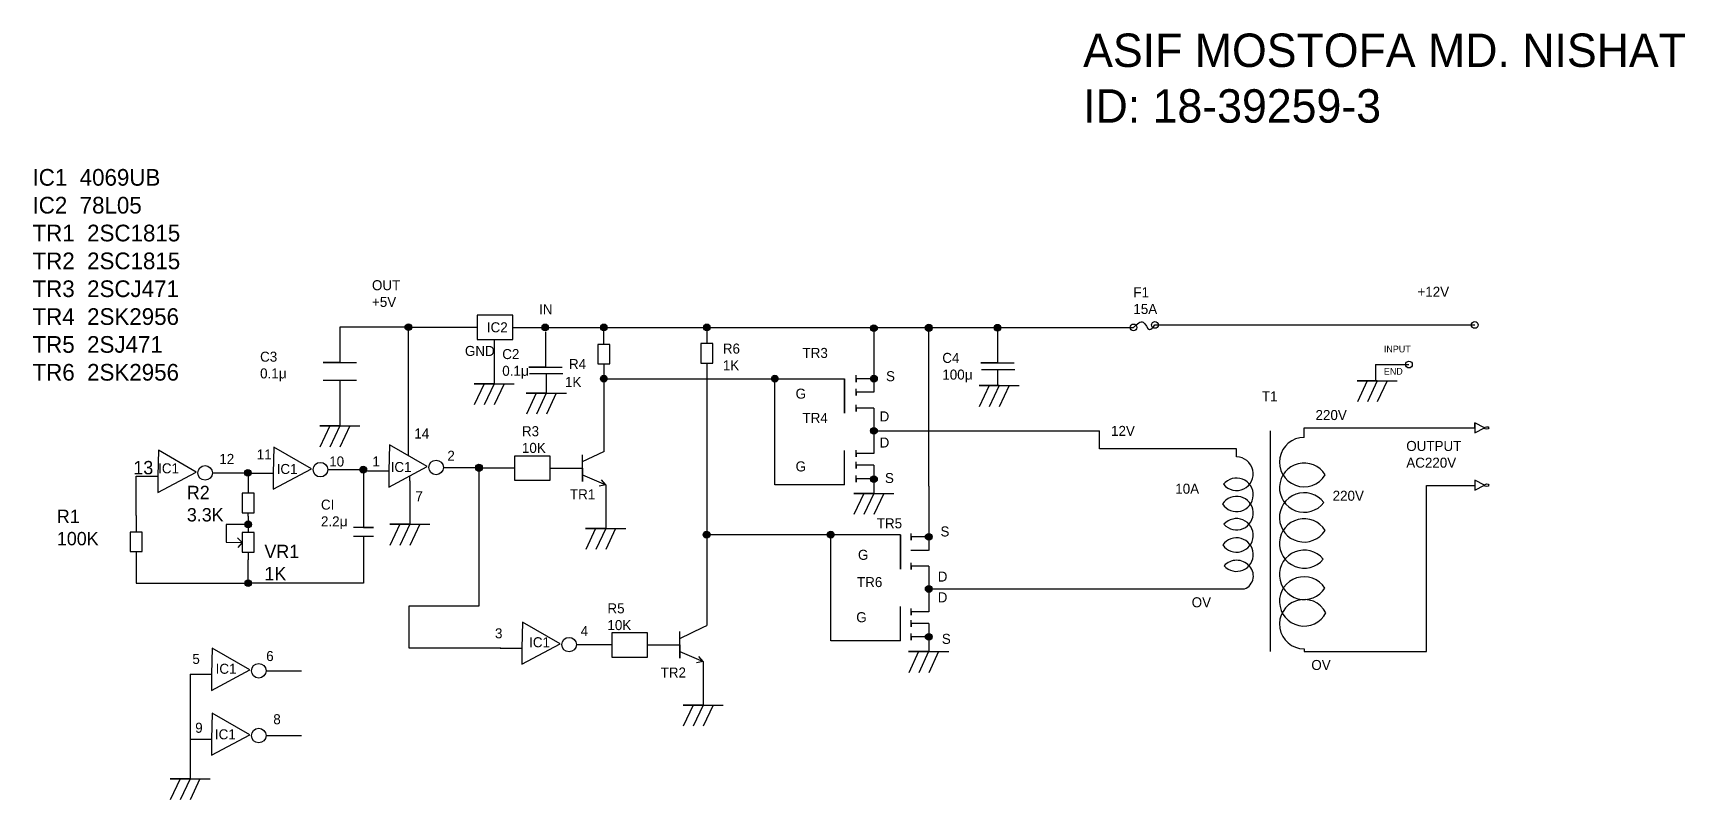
# Model space of a CAD drawing. Header units: inches. Extents: x -15 to 480, y -46 to 184.
import ezdxf

# ---------------------------------------------------------------- set-up
doc = ezdxf.new("R2010")
doc.units = ezdxf.units.IN
doc.header["$MEASUREMENT"] = 0

msp = doc.modelspace()

# ---------------------------------------------------------------- hatches: boundary and pattern name
for points in [[(98.76, 95.66, 1), (96.76, 95.66, 1)], [(98.76, 95.66, 1), (96.76, 95.66, 1)], [(139.71, 95.61, 1), (137.71, 95.61, 1)], [(139.71, 95.61, 1), (137.71, 95.61, 1)], [(157.28, 95.61, 1), (155.28, 95.61, 1)], [(157.28, 95.61, 1), (155.28, 95.61, 1)], [(188.12, 95.61, 1), (186.12, 95.61, 1)], [(188.12, 95.61, 1), (186.12, 95.61, 1)], [(238.17, 95.39, 1), (236.17, 95.39, 1)], [(238.17, 95.39, 1), (236.17, 95.39, 1)], [(254.58, 95.39, 1), (252.58, 95.39, 1)], [(254.58, 95.39, 1), (252.58, 95.39, 1)], [(275.17, 95.51, 1), (273.17, 95.51, 1)], [(275.17, 95.51, 1), (273.17, 95.51, 1)], [(157.28, 80.26, 1), (155.28, 80.26, 1)], [(157.28, 80.26, 1), (155.28, 80.26, 1)], [(208.52, 80.26, 1), (206.52, 80.26, 1)], [(208.52, 80.26, 1), (206.52, 80.26, 1)], [(238.17, 80.26, 1), (236.17, 80.26, 1)], [(238.17, 80.26, 1), (236.17, 80.26, 1)], [(238.17, 64.65, 1), (236.17, 64.65, 1)], [(238.17, 64.65, 1), (236.17, 64.65, 1)], [(119.9, 53.54, 1), (117.9, 53.54, 1)], [(119.9, 53.54, 1), (117.9, 53.54, 1)], [(50.69, 52.07, 1), (48.69, 52.07, 1)], [(50.69, 52.07, 1), (48.69, 52.07, 1)], [(85.25, 53.03, 1), (83.25, 53.03, 1)], [(85.25, 53.03, 1), (83.25, 53.03, 1)], [(238.17, 50.19, 1), (236.17, 50.19, 1)], [(238.17, 50.19, 1), (236.17, 50.19, 1)], [(50.78, 36.64, 1), (48.78, 36.64, 1)], [(50.78, 36.64, 1), (48.78, 36.64, 1)], [(188.07, 33.57, 1), (186.07, 33.57, 1)], [(188.07, 33.57, 1), (186.07, 33.57, 1)], [(225.23, 33.57, 1), (223.23, 33.57, 1)], [(225.23, 33.57, 1), (223.23, 33.57, 1)], [(254.58, 32.93, 1), (252.58, 32.93, 1)], [(254.58, 32.93, 1), (252.58, 32.93, 1)], [(50.78, 19.06, 1), (48.78, 19.06, 1)], [(50.78, 19.06, 1), (48.78, 19.06, 1)], [(254.58, 17.32, 1), (252.58, 17.32, 1)], [(254.58, 17.32, 1), (252.58, 17.32, 1)], [(254.58, 2.97, 1), (252.58, 2.97, 1)], [(254.58, 2.97, 1), (252.58, 2.97, 1)]]:
    msp.add_hatch(color=7).paths.add_polyline_path(points)

# ---------------------------------------------------------------- linework, layer by layer
for p, q in [((128.99, 99.22), (118.36, 99.22)), ((118.36, 99.22), (118.36, 95.71)), ((128.99, 92), (128.99, 99.22)), ((97.76, 95.66), (77.19, 95.66)), ((77.19, 95.66), (77.19, 85.11)), ((97.76, 57.18), (97.76, 95.66)), ((97.76, 95.66), (98.3, 95.64)), ((98.3, 95.64), (107.85, 95.64)), ((107.85, 95.64), (118.36, 95.64)), ((118.36, 95.71), (118.36, 92)), ((128.99, 95.61), (138.71, 95.61)), ((138.71, 95.61), (154.66, 95.61)), ((138.84, 94.3), (138.84, 83.75)), ((154.66, 95.61), (187.12, 95.61)), ((156.28, 90.52), (156.28, 95.61)), ((187.12, 95.61), (187.12, 90.76)), ((187.12, 95.61), (314.91, 95.61)), ((237.17, 95.39), (237.17, 80.26)), ((253.58, 48.05), (253.58, 95.57)), ((274.17, 95.51), (274.17, 84.96)), ((321.33, 96.33), (417.09, 96.33)), ((118.36, 92), (128.99, 92)), ((123.45, 91.77), (123.45, 78.76)), ((156.28, 90.52), (154.47, 90.52)), ((154.47, 90.52), (154.47, 84.69)), ((158.1, 90.52), (156.28, 90.52)), ((158.1, 84.69), (158.1, 90.52)), ((187.12, 90.76), (185.31, 90.76)), ((185.31, 90.76), (185.31, 84.92)), ((188.94, 90.76), (187.12, 90.76)), ((188.94, 84.92), (188.94, 90.76)), ((77.19, 85.11), (72.19, 85.11)), ((72.19, 85.11), (82.19, 85.11)), ((154.47, 84.69), (156.28, 84.69)), ((156.28, 84.69), (158.1, 84.69)), ((156.28, 84.69), (156.28, 80.26)), ((185.31, 84.92), (187.12, 84.92)), ((187.12, 84.92), (188.94, 84.92)), ((187.12, 84.92), (187.12, 80.5)), ((274.17, 84.96), (269.17, 84.96)), ((269.17, 84.96), (279.17, 84.96)), ((387.4, 84.47), (387.4, 79.66)), ((387.4, 84.47), (397.4, 84.47)), ((72.19, 79.83), (82.19, 79.83)), ((77.19, 79.83), (77.21, 79.14)), ((138.84, 83.75), (133.84, 83.75)), ((133.84, 83.75), (143.84, 83.75)), ((134.04, 81.81), (144.04, 81.81)), ((139.04, 81.81), (139.05, 81.12)), ((139.05, 81.12), (139.05, 76)), ((156.28, 80.26), (156.28, 58.39)), ((156.28, 80.26), (207.52, 80.26)), ((187.12, 80.5), (187.12, 6.4)), ((207.52, 80.26), (228.4, 80.26)), ((207.52, 48.5), (207.52, 80.26)), ((228.4, 80.26), (228.4, 69.95)), ((228.4, 69.95), (228.4, 80.26)), ((231.88, 79.26), (231.88, 81.26)), ((237.17, 80.26), (231.88, 80.26)), ((231.88, 80.26), (231.88, 79.26)), ((237.17, 80.26), (237.17, 76.18)), ((269.38, 83.03), (279.38, 83.03)), ((274.17, 83.03), (274.17, 78.22)), ((387.9, 79.63), (381.9, 79.63)), ((381.9, 79.63), (393.9, 79.63)), ((384.9, 79.63), (381.94, 73.28)), ((387.9, 79.63), (384.94, 73.28)), ((387.4, 79.66), (387.4, 79.63)), ((390.87, 79.63), (387.91, 73.28)), ((77.21, 79.14), (77.21, 66.13)), ((123.45, 78.76), (117.45, 78.76)), ((117.45, 78.76), (129.45, 78.76)), ((120.45, 78.76), (117.49, 72.42)), ((123.45, 78.76), (120.49, 72.42)), ((126.42, 78.76), (123.46, 72.42)), ((139.06, 75.96), (133.06, 75.96)), ((133.06, 75.96), (145.06, 75.96)), ((136.06, 75.96), (133.1, 69.61)), ((139.06, 75.96), (136.1, 69.61)), ((142.03, 75.96), (139.07, 69.61)), ((231.81, 75.2), (231.81, 77.2)), ((237.1, 76.2), (231.81, 76.2)), ((231.81, 76.2), (231.81, 75.2)), ((274.67, 78.19), (268.67, 78.19)), ((268.67, 78.19), (280.67, 78.19)), ((271.67, 78.19), (268.71, 71.84)), ((274.67, 78.19), (271.71, 71.84)), ((274.17, 78.22), (274.17, 78.19)), ((277.64, 78.19), (274.69, 71.84)), ((228.4, 69.95), (228.4, 69.95)), ((231.88, 70.46), (231.88, 72.46)), ((237.17, 71.46), (231.88, 71.46)), ((231.88, 71.46), (231.88, 70.46)), ((237.17, 71.46), (237.17, 57.85)), ((77.21, 66.13), (71.21, 66.13)), ((71.21, 66.13), (83.21, 66.13)), ((74.21, 66.13), (71.25, 59.79)), ((77.21, 66.13), (74.25, 59.79)), ((80.18, 66.13), (77.22, 59.79)), ((237.17, 64.65), (304.69, 64.65)), ((304.69, 59.3), (304.69, 64.65)), ((355.79, 64.65), (355.79, -1.4)), ((365.99, 62.65), (365.99, 65.5)), ((365.99, 65.5), (402.66, 65.5)), ((402.66, 65.5), (417.09, 65.5)), ((417.09, 65.5), (417.09, 67)), ((417.09, 67), (417.09, 64)), ((420.06, 65.5), (417.09, 67)), ((417.09, 64), (420.06, 65.5)), ((57.48, 59.77), (57.26, 52)), ((68.74, 53.27), (57.48, 59.77)), ((92.13, 60.43), (91.91, 52.65)), ((103.39, 53.93), (92.13, 60.43)), ((22.93, 58.82), (22.71, 51.04)), ((34.18, 52.32), (22.93, 58.82)), ((140.17, 57.05), (129.54, 57.05)), ((129.54, 57.05), (129.54, 53.54)), ((140.17, 49.84), (140.17, 57.05)), ((149.89, 49.44), (149.89, 57.44)), ((149.91, 55.43), (156.3, 58.42)), ((228.4, 48.5), (228.4, 58.81)), ((231.88, 56.85), (231.88, 58.85)), ((237.17, 57.85), (231.88, 57.85)), ((231.88, 57.85), (231.88, 56.85)), ((231.88, 53.33), (231.88, 55.33)), ((345.75, 59.3), (304.69, 59.3)), ((345.75, 56.82), (345.75, 59.3)), ((16.27, 39.28), (16.27, 51.04)), ((16.27, 51.04), (22.71, 51.04)), ((22.71, 46.21), (34.18, 52.32)), ((22.71, 51.04), (22.71, 46.21)), ((39.04, 52.07), (49.69, 52.07)), ((49.69, 52.07), (49.77, 50.89)), ((49.77, 50.89), (49.77, 45.96)), ((50.82, 52), (57.26, 52)), ((57.26, 47.17), (68.74, 53.27)), ((57.26, 52), (57.26, 47.17)), ((73.6, 53.03), (84.25, 53.03)), ((84.25, 53.03), (84.32, 51.84)), ((84.32, 51.84), (84.32, 46.92)), ((85.47, 52.65), (91.91, 52.65)), ((91.91, 47.83), (103.39, 53.93)), ((91.91, 52.65), (91.91, 47.83)), ((98.2, 49.68), (98.2, 51.17)), ((98.2, 49.68), (98.2, 36.67)), ((108.25, 53.69), (118.9, 53.69)), ((118.9, 53.54), (129.54, 53.54)), ((118.9, 52.69), (118.9, 12.16)), ((129.54, 53.54), (129.54, 49.84)), ((129.54, 49.84), (140.17, 49.84)), ((140.17, 53.44), (149.89, 53.44)), ((149.89, 53.44), (149.89, 49.44)), ((149.89, 51.44), (156.84, 48.45)), ((156.84, 48.45), (155.55, 49.98)), ((237.17, 54.33), (231.88, 54.33)), ((231.88, 54.33), (231.88, 53.33)), ((231.88, 49.3), (231.88, 51.3)), ((237.17, 50.3), (231.88, 50.3)), ((231.88, 50.3), (231.88, 49.3)), ((237.17, 54.33), (237.17, 46.05)), ((420.06, 48.36), (417.09, 49.86)), ((417.09, 49.86), (417.09, 46.86)), ((49.77, 45.96), (47.95, 45.96)), ((47.95, 45.96), (47.95, 40.12)), ((51.58, 45.96), (49.77, 45.96)), ((51.58, 40.12), (51.58, 45.96)), ((84.32, 46.92), (84.32, 35.69)), ((156.84, 48.45), (154.87, 48.1)), ((156.84, 48.45), (156.84, 35.44)), ((228.4, 48.5), (207.52, 48.5)), ((237.15, 45.93), (231.15, 45.93)), ((231.15, 45.93), (243.15, 45.93)), ((234.15, 45.93), (231.19, 39.59)), ((237.15, 45.93), (234.19, 39.59)), ((240.12, 45.93), (237.16, 39.59)), ((237.17, 46.05), (237.17, 45.93)), ((253.58, 48.05), (253.58, 32.93)), ((402.66, -1.4), (402.66, 48.29)), ((402.66, 48.29), (417.09, 48.29)), ((417.09, 46.86), (420.06, 48.36)), ((47.95, 40.12), (49.77, 40.12)), ((49.77, 40.12), (51.58, 40.12)), ((49.78, 39.1), (49.77, 40.12)), ((16.27, 39.28), (16.27, 34.35)), ((49.78, 36.64), (43.22, 36.64)), ((43.22, 36.64), (43.22, 31.28)), ((49.78, 39.1), (49.78, 34.18)), ((87.32, 35.69), (81.32, 35.69)), ((84.32, 35.69), (87.32, 35.69)), ((98.2, 36.67), (92.2, 36.67)), ((92.2, 36.67), (104.2, 36.67)), ((95.2, 36.67), (92.24, 30.32)), ((98.2, 36.67), (95.24, 30.32)), ((101.17, 36.67), (98.22, 30.32)), ((156.84, 35.44), (150.84, 35.44)), ((150.84, 35.44), (162.84, 35.44)), ((153.84, 35.44), (150.88, 29.09)), ((156.84, 35.44), (153.88, 29.09)), ((159.81, 35.44), (156.85, 29.09)), ((16.27, 34.35), (14.45, 34.35)), ((14.45, 34.35), (14.45, 28.51)), ((18.08, 34.35), (16.27, 34.35)), ((18.08, 28.51), (18.08, 34.35)), ((43.22, 31.28), (47.96, 31.26)), ((47.96, 31.26), (46.55, 32.67)), ((47.96, 31.26), (46.68, 29.73)), ((49.78, 34.18), (47.96, 34.18)), ((47.96, 34.18), (47.96, 28.34)), ((51.59, 34.18), (49.78, 34.18)), ((51.59, 28.34), (51.59, 34.18)), ((81.32, 33.11), (87.32, 33.11)), ((84.32, 33.11), (84.32, 19.06)), ((245.11, 33.57), (187.07, 33.57)), ((224.23, 1.81), (224.23, 33.57)), ((245.11, 33.57), (245.11, 23.26)), ((245.11, 23.26), (245.11, 33.57)), ((248.29, 31.93), (248.29, 33.93)), ((253.58, 32.93), (248.29, 32.93)), ((248.29, 32.93), (248.29, 31.93)), ((253.58, 32.93), (253.58, 28.85)), ((14.45, 28.51), (16.27, 28.51)), ((16.27, 28.51), (18.08, 28.51)), ((16.27, 28.51), (16.27, 24.09)), ((47.96, 28.34), (49.78, 28.34)), ((49.78, 28.34), (51.59, 28.34)), ((49.78, 28.34), (49.78, 26.03)), ((49.78, 19.06), (49.78, 26.03)), ((253.51, 28.86), (248.22, 28.86)), ((248.29, 23.12), (248.29, 25.12)), ((16.27, 24.09), (16.27, 19.06)), ((245.11, 23.26), (245.11, 23.26)), ((253.58, 24.12), (248.29, 24.12)), ((248.29, 24.12), (248.29, 23.12)), ((253.58, 24.12), (253.58, 10.51)), ((16.27, 19.06), (27.85, 19.06)), ((27.85, 19.06), (28.05, 19.06)), ((28.05, 19.06), (49.78, 19.06)), ((84.32, 19.06), (49.78, 19.06)), ((253.58, 17.32), (328.95, 17.32)), ((328.95, 17.32), (345.07, 17.32)), ((345.07, 17.32), (348.15, 17.32)), ((118.9, 12.16), (97.93, 12.16)), ((97.93, 12.16), (97.93, -0.35)), ((245.11, 1.81), (245.11, 12.12)), ((248.29, 9.51), (248.29, 11.51)), ((253.58, 10.51), (248.29, 10.51)), ((248.29, 10.51), (248.29, 9.51)), ((365.99, 14.17), (365.99, 14.16)), ((131.95, 7.41), (131.73, -0.37)), ((143.21, 0.91), (131.95, 7.41)), ((179.06, 2.54), (186.01, 5.87)), ((186.01, 5.87), (187.12, 6.4)), ((248.29, 5.99), (248.29, 7.99)), ((253.58, 6.99), (248.29, 6.99)), ((248.29, 6.99), (248.29, 5.99)), ((253.58, 6.99), (253.58, -1.29)), ((131.73, -5.2), (143.21, 0.91)), ((148.07, 0.66), (158.71, 0.66)), ((169.34, 4.17), (158.71, 4.17)), ((158.71, 4.17), (158.71, 0.66)), ((158.71, 0.66), (158.71, -3.05)), ((169.34, -3.05), (169.34, 4.17)), ((169.34, 0.56), (179.06, 0.56)), ((179.06, -3.44), (179.06, 4.56)), ((179.06, 0.56), (179.06, -3.44)), ((245.11, 1.81), (224.23, 1.81)), ((248.29, 1.97), (248.29, 3.97)), ((253.58, 2.97), (248.29, 2.97)), ((248.29, 2.97), (248.29, 1.97)), ((39.02, -0.42), (38.8, -8.2)), ((50.28, -6.92), (39.02, -0.42)), ((97.93, -0.35), (125.44, -0.35)), ((125.29, -0.37), (131.73, -0.37)), ((131.73, -0.37), (131.73, -5.2)), ((158.71, -3.05), (169.34, -3.05)), ((179.06, -1.44), (186.01, -4.43)), ((186.01, -4.43), (184.04, -4.78)), ((186.01, -4.43), (184.72, -2.9)), ((186.01, -4.43), (186.01, -17.45)), ((253.56, -1.4), (247.56, -1.4)), ((247.56, -1.4), (259.56, -1.4)), ((250.56, -1.4), (247.6, -7.75)), ((253.56, -1.4), (250.6, -7.75)), ((256.53, -1.4), (253.57, -7.75)), ((253.58, -1.29), (253.58, -1.4)), ((365.99, -0.6), (365.99, -1.4)), ((365.99, -1.4), (384.52, -1.4)), ((384.52, -1.4), (402.66, -1.4)), ((32.36, -8.2), (38.8, -8.2)), ((32.36, -8.2), (32.36, -27.61)), ((38.8, -13.03), (50.28, -6.92)), ((38.8, -8.2), (38.8, -13.03)), ((55.14, -7.17), (65.78, -7.17)), ((186.01, -17.45), (180.01, -17.45)), ((180.01, -17.45), (192.01, -17.45)), ((183.01, -17.45), (180.05, -23.79)), ((186.01, -17.45), (183.05, -23.79)), ((188.98, -17.45), (186.02, -23.79)), ((39.02, -19.83), (38.8, -27.61)), ((50.28, -26.33), (39.02, -19.83)), ((32.36, -27.61), (38.8, -27.61)), ((32.38, -26.47), (32.38, -39.48)), ((38.8, -32.43), (50.28, -26.33)), ((38.8, -27.61), (38.8, -32.43)), ((55.14, -26.57), (65.78, -26.57)), ((32.38, -39.48), (26.38, -39.48)), ((26.38, -39.48), (38.38, -39.48)), ((29.38, -39.48), (26.42, -45.83)), ((32.38, -39.48), (29.42, -45.83)), ((35.35, -39.48), (32.39, -45.83))]:
    msp.add_line(p, q)
at = {"color": 7}
for centre in [(97.76, 95.66), (138.71, 95.61), (156.28, 95.61), (187.12, 95.61), (237.17, 95.39), (253.58, 95.39), (274.17, 95.51), (156.28, 80.26), (207.52, 80.26), (237.17, 80.26), (237.17, 64.65), (118.9, 53.54), (49.69, 52.07), (84.25, 53.03), (237.17, 50.19), (49.78, 36.64), (187.07, 33.57), (224.23, 33.57), (253.58, 32.93), (49.78, 19.06), (253.58, 17.32), (253.58, 2.97)]:
    msp.add_circle(centre, 1, dxfattribs=at)
for centre, radius in [((138.71, 95.61), 1), ((156.28, 95.61), 1), ((187.12, 95.61), 1), ((237.17, 95.39), 1), ((253.58, 95.57), 1), ((274.17, 95.51), 1), ((314.91, 95.61), 1), ((321.33, 96.33), 1), ((417.09, 96.33), 1), ((397.4, 84.47), 1), ((156.28, 80.26), 1), ((207.52, 80.26), 1), ((237.17, 80.26), 1), ((237.17, 64.65), 1), ((71.43, 53.03), 2.18), ((106.07, 53.69), 2.18), ((118.9, 53.69), 1), ((36.87, 52.07), 2.18), ((49.69, 52.07), 1), ((84.25, 53.03), 1), ((237.17, 50.19), 1), ((49.78, 36.64), 1), ((187.07, 33.57), 1), ((224.23, 33.57), 1), ((253.58, 32.93), 1), ((49.78, 19.06), 1), ((253.58, 17.32), 1), ((145.89, 0.66), 2.18), ((253.58, 2.97), 1), ((52.96, -7.17), 2.18), ((52.96, -26.57), 2.18)]:
    msp.add_circle(centre, radius)
for centre, radius, start, end in [((365.99, 55.28), 7.38, 90, 328.8192), ((345.75, 51.8), 5.02, 218.8539, 90), ((365.99, 47.64), 7.38, 31.1808, 322.8409), ((345.75, 45.5), 5.02, 213.0595, 141.1461), ((345.75, 40.02), 5.02, 221.583, 146.9405), ((365.99, 38.73), 7.38, 37.1591, 328.094), ((345.75, 33.36), 5.02, 214.9908, 138.417), ((365.99, 30.93), 7.38, 31.906, 320.4769), ((345.75, 27.6), 5.02, 221.9776, 145.0092), ((345.75, 20.88), 5.02, 41.9776, 138.0224), ((365.99, 21.55), 7.38, 39.5231, 327.3631), ((346.61, 21.21), 4.19, 291.5183, 49.7747), ((365.99, 13.59), 7.38, 32.6369, 332.5078), ((365.99, 6.78), 7.38, 27.4922, 270)]:
    msp.add_arc(centre, radius, start, end)
for centre in [(420.66, 65.52), (420.66, 48.38)]:
    msp.add_ellipse(centre, major_axis=(-0.604, -0.02), ratio=0.615956)
msp.add_spline([(314.91, 95.61), (317.81, 97.14), (319.7, 94.98), (321.33, 96.33)], degree=3)

# ---------------------------------------------------------------- texts
at = {"attachment_point": 1}
for s, insert, char_height, width in [('ASIF MOSTOFA MD. NISHAT\\PID: 18-39259-3', (299.82, 183.56), 10, 197.7378), ('IC1  4069UB\\PIC2  78L05\\PTR1  2SC1815\\PTR2  2SC1815\\PTR3  2SCJ471\\PTR4  2SK2956\\PTR5  2SJ471\\PTR6  2SK2956', (-14.8, 143.02), 5, 114.5958), ('OUT\\P+5V', (86.86, 109.74), 3, 21.7536), ('F1\\P15A', (314.86, 107.62), 3, 14.3038), ('+12V', (399.93, 107.76), 3, 14.9264), ('IN', (136.9, 102.54), 3, 7.1591), ('IC2', (121.26, 97.14), 3, 7.1166), ('GND', (114.69, 90.06), 3, 8.0192), ('C2\\P0.1{\\fArial|b0|i0|c0|p34;μ}', (125.87, 89.12), 3, 8.054), ('R6\\P1K', (191.92, 90.76), 3, 4.9458), ('TR3', (215.78, 89.47), 3, 12.6109), ('INPUT\\P\\PEND', (389.89, 90.13), 2, 21.071), ('C3\\P0.1{\\fArial|b0|i0|c0|p34;μ}', (53.35, 88.34), 3, 16.8283), ('R4', (145.85, 86.14), 3, 7.7557), ('C4\\P100{\\fArial|b0|i0|c0|p34;μ}', (257.65, 87.98), 3, 11.0208), ('1K', (144.66, 80.77), 3, 7.7557), ('S', (240.8, 82.5), 3, 3.927), ('G', (213.71, 77.28), 3, 9.8619), ('T1', (353.36, 76.48), 3, 12.6277), ('TR4', (215.78, 70.02), 3, 9.8619), ('D', (238.87, 70.46), 3, 2.8688), ('220V', (369.41, 70.88), 3, 7.6776), ('14', (99.54, 65.35), 3, 5.8965), ('R3\\P10K', (131.76, 66.04), 3, 11.1305), ('12V', (308.18, 66.13), 3, 23.714), ('D', (238.87, 62.65), 3, 2.8688), ('OUTPUT\\PAC220V', (396.59, 61.62), 3, 30.1661), ('13', (15.41, 55.64), 4, 36.307), ('IC1', (22.82, 54.93), 3, 5.6292), ('12', (41.14, 57.74), 3, 5.3258), ('11', (52.36, 59.07), 3, 3.4238), ('IC1', (58.32, 54.73), 3, 5.6292), ('10', (74.05, 56.98), 3, 7.2279), ('1', (86.98, 56.98), 3, 3.2336), ('IC1', (92.46, 55.32), 3, 5.6292), ('2', (109.43, 58.69), 3, 6.0867), ('G', (213.71, 55.5), 3, 9.8619), ('S', (240.47, 52.03), 3, 3.927), ('R2\\P3.3K', (31.42, 48.19), 4, 11.6284), ('7', (99.86, 46.57), 3, 8.1316), ('TR1', (146.14, 47.15), 3, 5.9131), ('10A', (327.41, 48.83), 3, 9.2933), ('220V', (374.53, 46.72), 3, 7.6776), ('R1\\P100K', (-7.5, 41.05), 4, 18.2783), ('CI\\P2.2{\\fArial|b0|i0|c0|p34;μ}', (71.58, 44.06), 3, 6.6573), ('TR5', (238.03, 38.46), 3, 9.4397), ('S', (257.1, 36.03), 3, 3.927), ('VR1\\P1K', (54.65, 30.56), 4, 7.7986), ('G', (232.39, 29.04), 3, 9.8619), ('TR6', (232.1, 20.88), 3, 9.6311), ('D', (256.28, 22.53), 3, 2.8688), ('D', (256.28, 16.32), 3, 2.8688), ('OV', (332.33, 14.83), 3, 39.3527), ('R5\\P10K', (157.37, 13.01), 3, 11.967), ('G', (231.87, 10.36), 3, 9.8619), ('3', (123.69, 5.54), 3, 4.0507), ('4', (149.34, 6.21), 3, 4.7258), ('IC1', (133.92, 2.87), 3, 5.6292), ('S', (257.51, 3.88), 3, 3.927), ('5', (33.07, -2.11), 3, 12.7534), ('6', (55.18, -1.26), 3, 11.9032), ('OV', (368.16, -3.93), 3, 39.3527), ('IC1', (40.04, -5.07), 3, 5.6292), ('TR2', (173.3, -6.19), 3, 7.2605), ('9', (33.92, -22.72), 3, 4.0386), ('IC1', (39.82, -24.69), 3, 5.6292), ('8', (57.3, -20.17), 3, 5.5265)]:
    msp.add_mtext(s, dxfattribs=dict(at, insert=insert, char_height=char_height, width=width))

doc.saveas('drawing.dxf')
